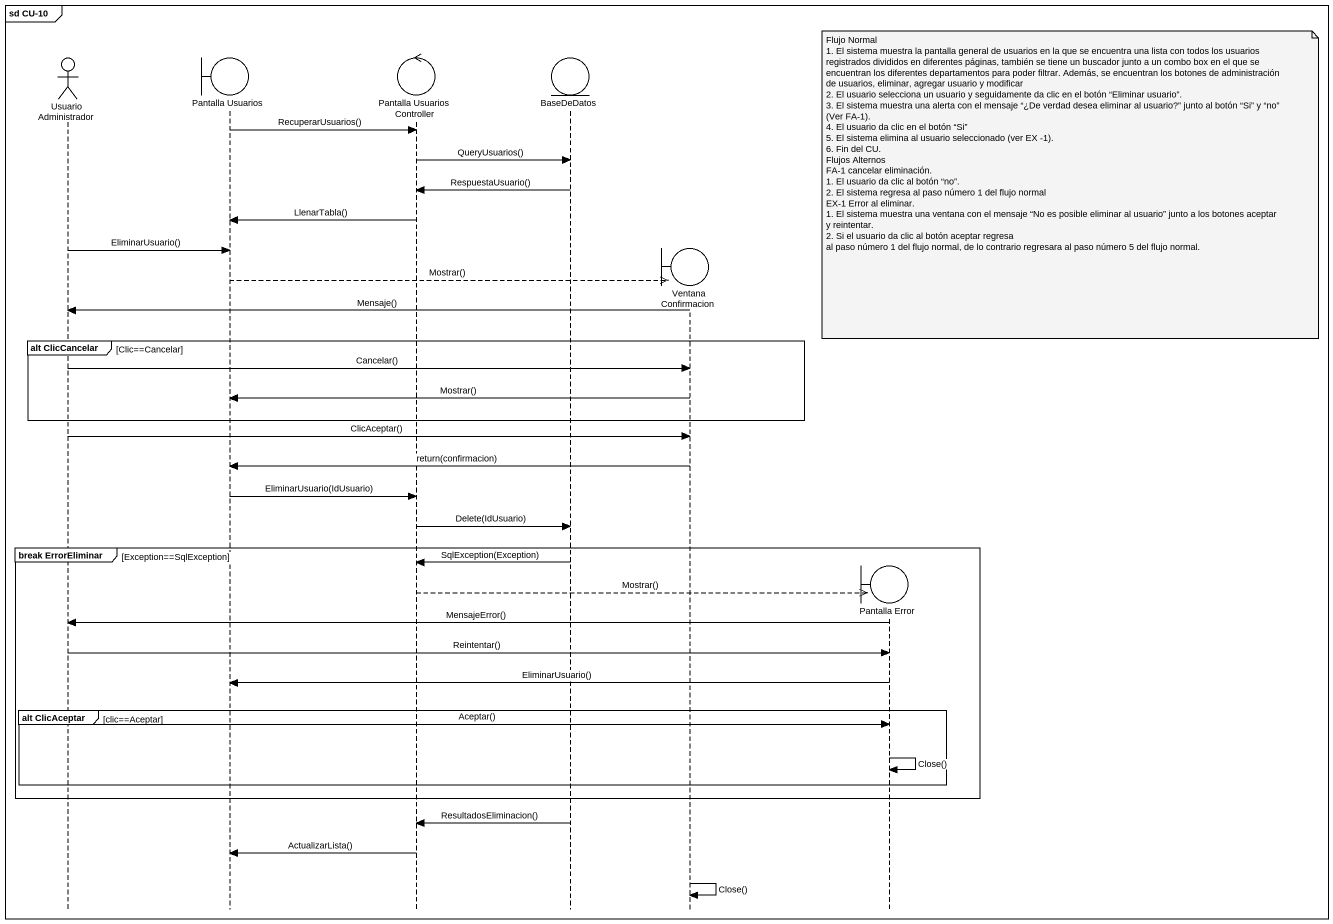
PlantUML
@startuml
mainframe sd CU-10
hide footbox
actor "Usuario Administrador" as Usuario_Administrador
boundary "Pantalla Usuarios" as Pantalla_Usuarios
control "Pantalla Usuarios Controller" as Pantalla_Usuarios_Controller
entity BaseDeDatos
boundary "Ventana Confirmacion" as Ventana_Confirmacion
boundary "Pantalla Error" as Pantalla_Error

Pantalla_Usuarios -> Pantalla_Usuarios_Controller : RecuperarUsuarios()
Pantalla_Usuarios_Controller -> BaseDeDatos : QueryUsuarios()
note over Pantalla_Error
  Flujo Normal
  1. El sistema muestra la pantalla general de usuarios en la que se encuentra una lista con todos los usuarios registrados divididos en diferentes páginas, también se tiene un buscador junto a un combo box en el que se encuentran los diferentes departamentos para poder filtrar. Además, se encuentran los botones de administración de usuarios, eliminar, agregar usuario y modificar
  2. El usuario selecciona un usuario y seguidamente da clic en el botón “Eliminar usuario”.
  3. El sistema muestra una alerta con el mensaje “¿De verdad desea eliminar al usuario?” junto al botón “Si” y “no” (Ver FA-1).
  4. El usuario da clic en el botón “Si”
  5. El sistema elimina al usuario seleccionado (ver EX -1).
  6. Fin del CU.
  Flujos Alternos
  FA-1 cancelar eliminación.
  1. El usuario da clic al botón “no”.
  2. El sistema regresa al paso número 1 del flujo normal
  EX-1 Error al eliminar.
  1. El sistema muestra una ventana con el mensaje “No es posible eliminar al usuario” junto a los botones aceptar y reintentar.
  2. Si el usuario da clic al botón aceptar regresa
  al paso número 1 del flujo normal, de lo contrario regresara al paso número 5 del flujo normal.
end note
BaseDeDatos -> Pantalla_Usuarios_Controller : RespuestaUsuario()
Pantalla_Usuarios_Controller -> Pantalla_Usuarios : LlenarTabla()
Usuario_Administrador -> Pantalla_Usuarios : EliminarUsuario()
Pantalla_Usuarios -->> Ventana_Confirmacion ** : Mostrar()
Ventana_Confirmacion -> Usuario_Administrador : Mensaje()
group alt ClicCancelar [Clic==Cancelar]
  Usuario_Administrador -> Ventana_Confirmacion : Cancelar()
  Ventana_Confirmacion -> Pantalla_Usuarios : Mostrar()
end
Usuario_Administrador -> Ventana_Confirmacion : ClicAceptar()
Ventana_Confirmacion -> Pantalla_Usuarios : return(confirmacion)
Pantalla_Usuarios -> Pantalla_Usuarios_Controller : EliminarUsuario(IdUsuario)
Pantalla_Usuarios_Controller -> BaseDeDatos : Delete(IdUsuario)
group break ErrorEliminar [Exception==SqlException]
  BaseDeDatos -> Pantalla_Usuarios_Controller : SqlException(Exception)
  Pantalla_Usuarios_Controller -->> Pantalla_Error ** : Mostrar()
  Pantalla_Error -> Usuario_Administrador : MensajeError()
  Usuario_Administrador -> Pantalla_Error : Reintentar()
  Pantalla_Error -> Pantalla_Usuarios : EliminarUsuario()
  group alt ClicAceptar [clic==Aceptar]
    Usuario_Administrador -> Pantalla_Error : Aceptar()
    Pantalla_Error -> Pantalla_Error : Close()
  end
end
BaseDeDatos -> Pantalla_Usuarios_Controller : ResultadosEliminacion()
Pantalla_Usuarios_Controller -> Pantalla_Usuarios : ActualizarLista()
Ventana_Confirmacion -> Ventana_Confirmacion : Close()
@enduml
